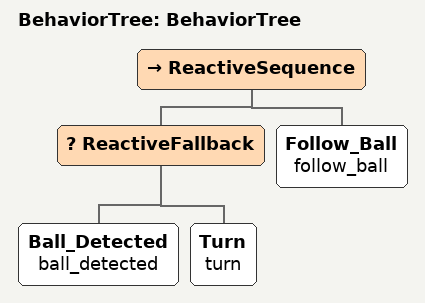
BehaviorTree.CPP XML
<?xml version="1.0"?>
<root main_tree_to_execute="BehaviorTree">
    <BehaviorTree ID="BehaviorTree">
        <ReactiveSequence>
            <ReactiveFallback>
                <Ball_Detected name="ball_detected"/>
                <Turn name="turn"/>
            </ReactiveFallback>
            <Follow_Ball name="follow_ball"/>
        </ReactiveSequence>
    </BehaviorTree>
</root>
